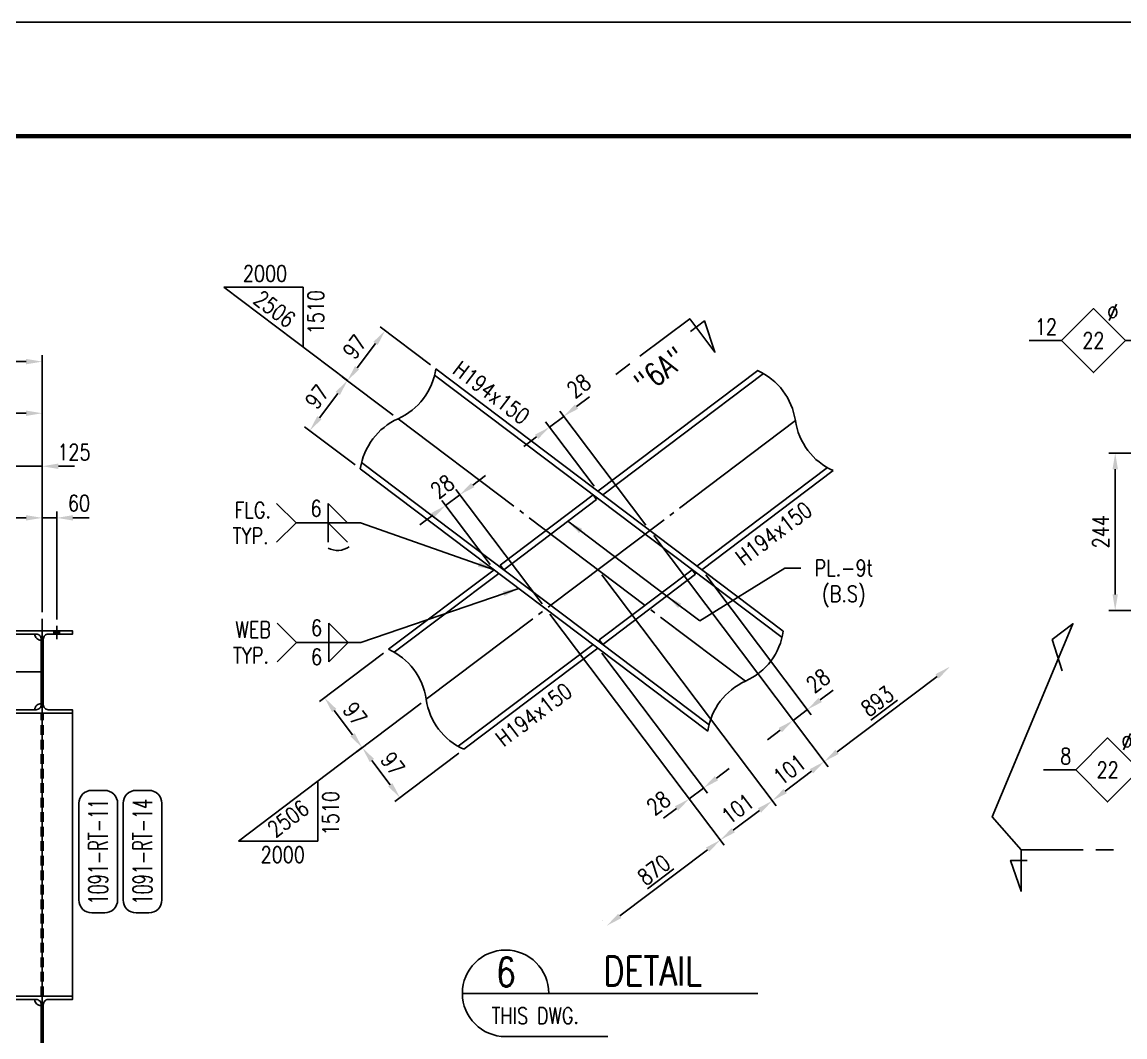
# Model space of a CAD drawing. Header units: millimetres. Extents: x 0 to 232280, y -26939 to 23794.
# Drawn here: x 68968 to 75805, y -9436 to -3145 of the extents above; entities that cross this region are included whole.
import ezdxf
from ezdxf.enums import TextEntityAlignment as Align

# ---------------------------------------------------------------- set-up
doc = ezdxf.new("R2010")
doc.units = ezdxf.units.MM
doc.header["$LTSCALE"] = 30
doc.linetypes.add('JNK-CENTER', pattern=[34, 30, -1.5, 1, -1.5])
doc.linetypes.add('JNK-HIDDEN', pattern=[3, 2, -1])
for name, color, linetype in [('CEN-R', 1, 'JNK-CENTER'), ('CON-C', 4, 'Continuous'), ('CON-G', 3, 'Continuous'), ('CON-W', 7, 'Continuous'), ('CON-Y', 2, 'Continuous'), ('Dim-W', 7, 'Continuous'), ('HID-Y', 2, 'JNK-HIDDEN'), ('STL-OBJT', 7, 'Continuous'), ('TXT-Y', 2, 'Continuous')]:
    doc.layers.add(name, color=color, linetype=linetype)
doc.styles.add('SIMPLEX', font='simplex.shx', dxfattribs={"width": 0.8})
doc.dimstyles.new('DIM40x1.5', dxfattribs={"dimscale": 40, "dimtxt": 2.5, "dimasz": 2.5, "dimexe": 1, "dimexo": 1, "dimgap": 1, "dimtad": 1, "dimdec": 0, "dimlfac": 0.666667, "dimdsep": 46, "dimtxsty": 'SIMPLEX', "dimcen": 2.5, "dimclrd": 7, "dimclre": 7, "dimclrt": 2, "dimadec": 0, "dimazin": 2, "dimtfac": 1, "dimtdec": 0, "dimtmove": 2, "dimatfit": 2, "dimfxl": 1, "dimtfill": 1, "dimtolj": 1, "dimtzin": 0, "dimarcsym": 1})
doc.dimstyles.new('DIM40x4', dxfattribs={"dimscale": 40, "dimtxt": 2.5, "dimasz": 2.5, "dimexe": 1, "dimexo": 1, "dimgap": 1, "dimtad": 1, "dimdec": 1, "dimlfac": 0.25, "dimdsep": 46, "dimtxsty": 'SIMPLEX', "dimcen": 2.5, "dimclrd": 7, "dimclre": 7, "dimclrt": 2, "dimadec": 1, "dimazin": 2, "dimtfac": 1, "dimtdec": 1, "dimtmove": 2, "dimatfit": 3, "dimfxl": 1, "dimtfill": 1, "dimtolj": 1, "dimtzin": 0, "dimarcsym": 1})

# ---------------------------------------------------------------- blocks, each defined once
blk = doc.blocks.new('TITLE')
at = {"color": 7}
blk.add_line((841, 594.85), (0, 594.85), dxfattribs=at)
at = {"color": 7, "const_width": 0.707}
blk.add_lwpolyline([(823.32, 577.17), (27.94, 577.17)], dxfattribs=at)
blk = doc.blocks.new('BOLTHOLE')
at = {"layer": 'CON-W'}
blk.add_line((25.7, 0), (9.9, 0), dxfattribs=at)
blk.add_lwpolyline([(0, 0), (4.95, 4.95), (9.9, 0), (4.95, -4.95)], close=True, dxfattribs=at)
at = {"layer": 'CON-Y', "style": 'SIMPLEX', "width": 0.8}
for s, p in [('%%C', (8.81, 3.12)), ("HL's FOR", (24.37, 0.9))]:
    blk.add_text(s, height=2.5, dxfattribs=at).set_placement(p, align=Align.RIGHT)
blk.add_attdef('4', text='', height=2.5, dxfattribs=at).set_placement((-0.69, 0.87), align=Align.RIGHT)
blk.add_attdef('22', text='', height=2.5, dxfattribs=at).set_placement((4.95, 0), align=Align.MIDDLE_CENTER)
blk = doc.blocks.new('*D3001')
at = {"layer": 'DEFPOINTS', "color": 0, "transparency": 16777216}
for p in [(75744.8, -5817), (77395.2, -5817), (77395.2, -6793)]:
    blk.add_point(p, dxfattribs=at)
at = {"layer": 'Dim-W', "color": 7, "lineweight": -2, "transparency": 16777216}
for p, q in [((77355.2, -5817), (75704.8, -5817)), ((75744.8, -6693), (75744.8, -5917)), ((77355.2, -6793), (75704.8, -6793))]:
    blk.add_line(p, q, dxfattribs=at)
at = {"layer": 'Dim-W', "color": 7, "transparency": 16777216}
for points in [[(75728.1, -5917), (75761.5, -5917), (75744.8, -5817)], [(75728.1, -6693), (75761.5, -6693), (75744.8, -6793)]]:
    blk.add_solid(points, dxfattribs=at)
at = {"layer": 'Dim-W', "color": 2, "transparency": 16777216, "insert": (75654.8, -6305), "char_height": 100, "attachment_point": 5, "rotation": 90, "style": 'SIMPLEX', "bg_fill": 3, "box_fill_scale": 1.1, "bg_fill_color": 256, "bg_fill_true_color": 13158600, "bg_fill_transparency": 0}
blk.add_mtext('\\A1;244', dxfattribs=at)
blk = doc.blocks.new('SECMARK4')
at = {"layer": 'CON-C'}
blk.add_line((0, 0), (-2.72, 0), dxfattribs=at)
blk.add_lwpolyline([(-4.67, 0), (-14.32, 0), (-14.32, -6.45), (-15.93, -1.66), (-13.39, -1.66)], dxfattribs=at)
at = {"layer": 'CON-C', "style": 'SIMPLEX', "width": 0.8}
blk.add_attdef('TAG', text='', height=3.5, dxfattribs=at).set_placement((-7.82, -4.86), align=Align.CENTER)
blk = doc.blocks.new('A$C348C1E5A')
at = {"layer": 'Dim-W'}
h = blk.add_hatch(color=256, dxfattribs=at)
h.paths.add_polyline_path([(34, 23), (20, 23), (20, 11.5), (34, 11.5)])
h.paths.add_polyline_path([(34, 11.5), (20, 11.5), (20, 0), (34, 0)])
at = {"layer": 'CEN-R'}
blk.add_line((54, 11.5), (0, 11.5), dxfattribs=at)
at = {"layer": 'HID-Y'}
for p, q in [((34, 23), (20, 23)), ((34, 0), (20, 0))]:
    blk.add_line(p, q, dxfattribs=at)
blk = doc.blocks.new('DUCT-TAG')
at = {"layer": 'CON-G'}
blk.add_lwpolyline([(-9.49, -1), (-9.49, 1, -0.414214), (-7.49, 3), (7.49, 3, -0.414214), (9.49, 1), (9.49, -1, -0.414214), (7.49, -3), (-7.49, -3, -0.414214)], format="xyb", close=True, dxfattribs=at)
at = {"layer": 'CON-G', "style": 'SIMPLEX', "width": 1.246304}
blk.add_attdef('NAME', text='', height=3, dxfattribs=at).set_placement((-8.19, -1.5), (8.19, -1.5), align=Align.FIT)
at = {"layer": 'CON-Y', "style": 'SIMPLEX'}
blk.add_attdef('ELEVATION', text='', height=2, dxfattribs=at).set_placement((0, -6.02), align=Align.CENTER)
blk = doc.blocks.new('*D2950')
at = {"layer": 'DEFPOINTS', "color": 0, "transparency": 16777216}
for p in [(67893.3, -5570.2), (69093.3, -6843.7), (67893.3, -6918.7)]:
    blk.add_point(p, dxfattribs=at)
at = {"layer": 'Dim-W', "color": 7, "lineweight": -2, "transparency": 16777216}
for p, q in [((67893.3, -6878.7), (67893.3, -5530.2)), ((69093.3, -6803.7), (69093.3, -5530.2)), ((68993.3, -5570.2), (67993.3, -5570.2))]:
    blk.add_line(p, q, dxfattribs=at)
at = {"layer": 'Dim-W', "color": 7, "transparency": 16777216}
for points in [[(67993.3, -5553.5), (67993.3, -5586.8), (67893.3, -5570.2)], [(68993.3, -5553.5), (68993.3, -5586.8), (69093.3, -5570.2)]]:
    blk.add_solid(points, dxfattribs=at)
at = {"layer": 'Dim-W', "color": 2, "transparency": 16777216, "insert": (68493.3, -5480.2), "char_height": 100, "attachment_point": 5, "style": 'SIMPLEX', "bg_fill": 3, "box_fill_scale": 1.1, "bg_fill_color": 256, "bg_fill_true_color": 13158600, "bg_fill_transparency": 0}
blk.add_mtext('\\A1;800', dxfattribs=at)
blk = doc.blocks.new('*D2956')
at = {"layer": 'DEFPOINTS', "color": 0, "transparency": 16777216}
for p in [(68905.8, -5898.8), (69093.3, -5898.8), (69093.3, -5898.8)]:
    blk.add_point(p, dxfattribs=at)
at = {"layer": 'Dim-W', "color": 7, "lineweight": -2, "transparency": 16777216}
for p, q in [((68805.8, -5898.8), (68705.8, -5898.8)), ((68905.8, -5898.8), (69093.3, -5898.8)), ((69193.3, -5898.8), (69293.3, -5898.8))]:
    blk.add_line(p, q, dxfattribs=at)
at = {"layer": 'Dim-W', "color": 7, "transparency": 16777216}
blk.add_solid([(68805.8, -5882.1), (68805.8, -5915.4), (68905.8, -5898.8)], dxfattribs=at)
at = {"layer": 'Dim-W', "color": 2, "transparency": 16777216, "insert": (69290, -5811.1), "char_height": 100, "attachment_point": 5, "style": 'SIMPLEX', "bg_fill": 3, "box_fill_scale": 1.1, "bg_fill_color": 256, "bg_fill_true_color": 13158600, "bg_fill_transparency": 0}
blk.add_mtext('\\A1;125', dxfattribs=at)
at = {"layer": 'Dim-W', "color": 7, "transparency": 16777216}
blk.add_solid([(69193.3, -5882.1), (69193.3, -5915.4), (69093.3, -5898.8)], dxfattribs=at)
blk = doc.blocks.new('*D2957')
at = {"layer": 'DEFPOINTS', "color": 0, "transparency": 16777216}
for p in [(69183.3, -6218.8), (69093.3, -6843.7), (69183.3, -6888.7, 0)]:
    blk.add_point(p, dxfattribs=at)
at = {"layer": 'Dim-W', "color": 7, "lineweight": -2, "transparency": 16777216}
for p, q in [((68993.3, -6218.8), (68893.3, -6218.8)), ((69093.3, -6803.7), (69093.3, -6178.8)), ((69093.3, -6218.8), (69183.3, -6218.8)), ((69183.3, -6848.7), (69183.3, -6178.8)), ((69283.3, -6218.8), (69383.3, -6218.8))]:
    blk.add_line(p, q, dxfattribs=at)
at = {"layer": 'Dim-W', "color": 7, "transparency": 16777216}
blk.add_solid([(68993.3, -6202.1), (68993.3, -6235.4), (69093.3, -6218.8)], dxfattribs=at)
at = {"layer": 'Dim-W', "color": 2, "transparency": 16777216, "insert": (69321, -6127.7), "char_height": 100, "attachment_point": 5, "style": 'SIMPLEX', "bg_fill": 3, "box_fill_scale": 1.1, "bg_fill_color": 256, "bg_fill_true_color": 13158600, "bg_fill_transparency": 0}
blk.add_mtext('\\A1;60', dxfattribs=at)
at = {"layer": 'Dim-W', "color": 7, "transparency": 16777216}
blk.add_solid([(69283.3, -6202.1), (69283.3, -6235.4), (69183.3, -6218.8)], dxfattribs=at)
blk = doc.blocks.new('*D2960')
at = {"layer": 'DEFPOINTS', "color": 0, "transparency": 16777216}
for p in [(65716.8, -5250.2), (65716.8, -6843.7), (69093.3, -6843.7)]:
    blk.add_point(p, dxfattribs=at)
at = {"layer": 'Dim-W', "color": 7, "lineweight": -2, "transparency": 16777216}
for p, q in [((65716.8, -6803.7), (65716.8, -5210.2)), ((68993.3, -5250.2), (65816.8, -5250.2)), ((69093.3, -6803.7), (69093.3, -5210.2))]:
    blk.add_line(p, q, dxfattribs=at)
at = {"layer": 'Dim-W', "color": 7, "transparency": 16777216}
for points in [[(65816.8, -5233.5), (65816.8, -5266.8), (65716.8, -5250.2)], [(68993.3, -5233.5), (68993.3, -5266.8), (69093.3, -5250.2)]]:
    blk.add_solid(points, dxfattribs=at)
at = {"layer": 'Dim-W', "color": 2, "transparency": 16777216, "insert": (67405, -5160.2), "char_height": 100, "attachment_point": 5, "style": 'SIMPLEX', "bg_fill": 3, "box_fill_scale": 1.1, "bg_fill_color": 256, "bg_fill_true_color": 13158600, "bg_fill_transparency": 0}
blk.add_mtext('\\A1;2251', dxfattribs=at)
blk = doc.blocks.new('SECTITLE')
at = {"layer": 'CON-G'}
for p, q in [((-1.7, 0), (44.1, 0)), ((5, -6.7), (20.86, -6.7))]:
    blk.add_line(p, q, dxfattribs=at)
blk.add_arc((5, 0), 6.7, 0, 270, dxfattribs=at)
at = {"layer": 'CON-C', "style": 'SIMPLEX', "width": 0.8}
for tag, p in [('A', (5.06, 1.04)), ('ELEVATION', (27.83, 1.22))]:
    blk.add_attdef(tag, text='', height=4.5, dxfattribs=at).set_placement(p, align=Align.CENTER)
at = {"layer": 'CON-Y', "style": 'SIMPLEX', "width": 0.8}
blk.add_attdef('SCALE', text='', height=2.5, dxfattribs=at).set_placement((44.9, -3.72), align=Align.RIGHT)
blk.add_attdef('H0000-0000', (1.54, -4.72), '', height=2.5, dxfattribs=at)
blk = doc.blocks.new('SECMARK2')
at = {"layer": 'CON-C'}
blk.add_line((0, 0), (-2.72, 0), dxfattribs=at)
blk.add_lwpolyline([(-4.67, 0), (-14.32, 0), (-14.32, 6.51), (-15.93, 1.64), (-13.23, 1.64)], dxfattribs=at)
at = {"layer": 'CON-C', "style": 'SIMPLEX', "width": 0.8}
blk.add_attdef('TAG', (-12.98, 1.18), '', height=3.5, dxfattribs=at)
blk = doc.blocks.new('*D2924')
at = {"layer": 'DEFPOINTS', "color": 0, "transparency": 16777216}
for p in [(72537.9, -6540), (72216, -6783.1), (73619.3, -7972.3)]:
    blk.add_point(p, dxfattribs=at)
at = {"layer": 'Dim-W', "color": 7, "lineweight": -2, "transparency": 16777216}
for p, q in [((72562, -6571.9), (73643.4, -8004.3)), ((72240.1, -6815), (73321.5, -8247.4)), ((73377.2, -8155.2), (73539.5, -8032.6))]:
    blk.add_line(p, q, dxfattribs=at)
at = {"layer": 'Dim-W', "color": 7, "transparency": 16777216}
for points in [[(73529.5, -8019.3), (73549.6, -8045.9), (73619.3, -7972.3)], [(73367.1, -8141.9), (73387.2, -8168.5), (73297.4, -8215.4)]]:
    blk.add_solid(points, dxfattribs=at)
at = {"layer": 'Dim-W', "color": 2, "transparency": 16777216, "insert": (73404.1, -8022.1), "char_height": 100, "attachment_point": 5, "rotation": 37.0528, "style": 'SIMPLEX', "bg_fill": 3, "box_fill_scale": 1.1, "bg_fill_color": 256, "bg_fill_true_color": 13158600, "bg_fill_transparency": 0}
blk.add_mtext('\\A1;101', dxfattribs=at)
blk = doc.blocks.new('*D2925')
at = {"layer": 'DEFPOINTS', "color": 0, "transparency": 16777216}
for p in [(72859.9, -6296.9), (73941.3, -7729.3), (73619.3, -7972.3)]:
    blk.add_point(p, dxfattribs=at)
at = {"layer": 'Dim-W', "color": 7, "lineweight": -2, "transparency": 16777216}
for p, q in [((72884, -6328.9), (73965.4, -7761.2)), ((73699.1, -7912.1), (73861.5, -7789.5)), ((73595.2, -7940.4), (73595.2, -7940.4))]:
    blk.add_line(p, q, dxfattribs=at)
at = {"layer": 'Dim-W', "color": 7, "transparency": 16777216}
for points in [[(73851.5, -7776.2), (73871.5, -7802.8), (73941.3, -7729.3)], [(73689.1, -7898.8), (73709.2, -7925.4), (73619.3, -7972.3)]]:
    blk.add_solid(points, dxfattribs=at)
at = {"layer": 'Dim-W', "color": 2, "transparency": 16777216, "insert": (73726.1, -7779), "char_height": 100, "attachment_point": 5, "rotation": 37.0528, "style": 'SIMPLEX', "bg_fill": 3, "box_fill_scale": 1.1, "bg_fill_color": 256, "bg_fill_true_color": 13158600, "bg_fill_transparency": 0}
blk.add_mtext('\\A1;101', dxfattribs=at)
blk = doc.blocks.new('*D2926')
at = {"layer": 'DEFPOINTS', "color": 0, "transparency": 16777216}
for p in [(74720.5, -7141), (74720.5, -7141), (73941.3, -7729.3)]:
    blk.add_point(p, dxfattribs=at)
at = {"layer": 'Dim-W', "color": 7, "lineweight": -2, "transparency": 16777216}
blk.add_line((74021.1, -7669), (74640.7, -7201.2), dxfattribs=at)
at = {"layer": 'Dim-W', "color": 7, "transparency": 16777216}
for points in [[(74630.6, -7187.9), (74650.7, -7214.5), (74720.5, -7141)], [(74011.1, -7655.7), (74031.2, -7682.3), (73941.3, -7729.3)]]:
    blk.add_solid(points, dxfattribs=at)
at = {"layer": 'Dim-W', "color": 2, "transparency": 16777216, "insert": (74270.6, -7355.3), "char_height": 100, "attachment_point": 5, "rotation": 37.0528, "style": 'SIMPLEX', "bg_fill": 3, "box_fill_scale": 1.1, "bg_fill_color": 256, "bg_fill_true_color": 13158600, "bg_fill_transparency": 0}
blk.add_mtext('\\A1;{\\L893}', dxfattribs=at)
blk = doc.blocks.new('*D2927')
at = {"layer": 'DEFPOINTS', "color": 0, "transparency": 16777216}
for p in [(73297.4, -8215.4), (72593.5, -8746.8), (72593.5, -8746.8)]:
    blk.add_point(p, dxfattribs=at)
at = {"layer": 'Dim-W', "color": 7, "lineweight": -2, "transparency": 16777216}
for p, q in [((73273.3, -8183.5), (73273.3, -8183.5)), ((73217.6, -8275.7), (72673.3, -8686.6)), ((72569.4, -8714.9), (72569.4, -8714.9))]:
    blk.add_line(p, q, dxfattribs=at)
at = {"layer": 'Dim-W', "color": 7, "transparency": 16777216}
for points in [[(73207.5, -8262.4), (73227.6, -8289), (73297.4, -8215.4)], [(72663.3, -8673.3), (72683.4, -8699.9), (72593.5, -8746.8)]]:
    blk.add_solid(points, dxfattribs=at)
at = {"layer": 'Dim-W', "color": 2, "transparency": 16777216, "insert": (72885.2, -8401.3), "char_height": 100, "attachment_point": 5, "rotation": 37.0528, "style": 'SIMPLEX', "bg_fill": 3, "box_fill_scale": 1.1, "bg_fill_color": 256, "bg_fill_true_color": 13158600, "bg_fill_transparency": 0}
blk.add_mtext('\\A1;{\\L870}', dxfattribs=at)
blk = doc.blocks.new('*D2928')
at = {"layer": 'DEFPOINTS', "color": 0, "transparency": 16777216}
for p in [(73181.9, -6540), (73836.7, -7407.3), (73748.5, -7473.9)]:
    blk.add_point(p, dxfattribs=at)
at = {"layer": 'Dim-W', "color": 7, "lineweight": -2, "transparency": 16777216}
for p, q in [((73206, -6571.9), (73860.8, -7439.2)), ((73916.5, -7347.1), (73996.3, -7286.8)), ((73724.4, -7442), (73724.4, -7442)), ((73748.5, -7473.9), (73836.7, -7407.3)), ((73668.7, -7534.1), (73588.9, -7594.4))]:
    blk.add_line(p, q, dxfattribs=at)
at = {"layer": 'Dim-W', "color": 7, "transparency": 16777216}
blk.add_solid([(73658.6, -7520.8), (73678.7, -7547.4), (73748.5, -7473.9)], dxfattribs=at)
at = {"layer": 'Dim-W', "color": 2, "transparency": 16777216, "insert": (73903, -7228.1), "char_height": 100, "attachment_point": 5, "rotation": 37.0528, "style": 'SIMPLEX', "bg_fill": 3, "box_fill_scale": 1.1, "bg_fill_color": 256, "bg_fill_true_color": 13158600, "bg_fill_transparency": 0}
blk.add_mtext('\\A1;28', dxfattribs=at)
at = {"layer": 'Dim-W', "color": 7, "transparency": 16777216}
blk.add_solid([(73906.4, -7333.8), (73926.5, -7360.4), (73836.7, -7407.3)], dxfattribs=at)
blk = doc.blocks.new('*D2929')
at = {"layer": 'DEFPOINTS', "color": 0, "transparency": 16777216}
for p in [(72537.9, -7026.2), (73104.6, -7960), (73104.6, -7960)]:
    blk.add_point(p, dxfattribs=at)
at = {"layer": 'Dim-W', "color": 7, "lineweight": -2, "transparency": 16777216}
for p, q in [((72562, -7058.1), (73216.8, -7925.4)), ((73272.5, -7833.2), (73352.3, -7773)), ((73080.5, -7928.1), (73080.5, -7928.1)), ((73192.7, -7893.5), (73104.6, -7960)), ((73024.7, -8020.3), (72944.9, -8080.6))]:
    blk.add_line(p, q, dxfattribs=at)
at = {"layer": 'Dim-W', "color": 7, "transparency": 16777216}
blk.add_solid([(73262.5, -7819.9), (73282.6, -7846.5), (73192.7, -7893.5)], dxfattribs=at)
at = {"layer": 'Dim-W', "color": 2, "transparency": 16777216, "insert": (72913.6, -7986.7), "char_height": 100, "attachment_point": 5, "rotation": 37.0528, "style": 'SIMPLEX', "bg_fill": 3, "box_fill_scale": 1.1, "bg_fill_color": 256, "bg_fill_true_color": 13158600, "bg_fill_transparency": 0}
blk.add_mtext('\\A1;28', dxfattribs=at)
at = {"layer": 'Dim-W', "color": 7, "transparency": 16777216}
blk.add_solid([(73014.7, -8007), (73034.8, -8033.6), (73104.6, -7960)], dxfattribs=at)
blk = doc.blocks.new('*D2930')
at = {"layer": 'DEFPOINTS', "color": 0, "transparency": 16777216}
for p in [(71894, -6540), (72216, -6783.1)]:
    blk.add_point(p, dxfattribs=at)
at = {"layer": 'Dim-W', "color": 7, "lineweight": -2, "transparency": 16777216}
for p, q in [((71761.6, -6015.4), (71841.4, -5955.1)), ((72191.9, -6751.2), (71657.7, -6043.7)), ((71869.9, -6508.1), (71569.5, -6110.3)), ((71513.8, -6202.5), (71434, -6262.7))]:
    blk.add_line(p, q, dxfattribs=at)
at = {"layer": 'Dim-W', "color": 2, "transparency": 16777216, "insert": (71573.8, -6024.3), "char_height": 100, "attachment_point": 5, "rotation": 37.0528, "style": 'SIMPLEX', "bg_fill": 3, "box_fill_scale": 1.1, "bg_fill_color": 256, "bg_fill_true_color": 13158600, "bg_fill_transparency": 0}
blk.add_mtext('\\A1;28', dxfattribs=at)
at = {"layer": 'DEFPOINTS', "color": 0, "transparency": 16777216}
blk.add_point((71593.6, -6142.2), dxfattribs=at)
at = {"layer": 'Dim-W', "color": 7, "lineweight": -2, "transparency": 16777216}
blk.add_line((71681.8, -6075.6), (71593.6, -6142.2), dxfattribs=at)
at = {"layer": 'Dim-W', "color": 7, "transparency": 16777216}
for points in [[(71751.6, -6002.1), (71771.7, -6028.7), (71681.8, -6075.6)], [(71503.8, -6189.2), (71523.9, -6215.8), (71593.6, -6142.2)]]:
    blk.add_solid(points, dxfattribs=at)
blk = doc.blocks.new('*D2931')
at = {"layer": 'DEFPOINTS', "color": 0, "transparency": 16777216}
for p in [(72237.6, -5656), (72537.9, -6053.9), (72859.9, -6296.9)]:
    blk.add_point(p, dxfattribs=at)
at = {"layer": 'Dim-W', "color": 7, "lineweight": -2, "transparency": 16777216}
for p, q in [((72405.6, -5529.2), (72485.4, -5469)), ((72325.8, -5589.5), (72237.6, -5656)), ((72835.8, -6265), (72301.7, -5557.5)), ((72513.8, -6021.9), (72213.5, -5624.1)), ((72157.8, -5716.3), (72078, -5776.5))]:
    blk.add_line(p, q, dxfattribs=at)
at = {"layer": 'Dim-W', "color": 7, "transparency": 16777216}
blk.add_solid([(72147.7, -5703), (72167.8, -5729.6), (72237.6, -5656)], dxfattribs=at)
at = {"layer": 'Dim-W', "color": 2, "transparency": 16777216, "insert": (72419, -5400.8), "char_height": 100, "attachment_point": 5, "rotation": 37.0528, "style": 'SIMPLEX', "bg_fill": 3, "box_fill_scale": 1.1, "bg_fill_color": 256, "bg_fill_true_color": 13158600, "bg_fill_transparency": 0}
blk.add_mtext('\\A1;28', dxfattribs=at)
at = {"layer": 'Dim-W', "color": 7, "transparency": 16777216}
blk.add_solid([(72395.5, -5515.9), (72415.6, -5542.5), (72325.8, -5589.5)], dxfattribs=at)
blk = doc.blocks.new('*D2932')
at = {"layer": 'DEFPOINTS', "color": 0, "transparency": 16777216}
for p in [(70985.3, -5367.8), (71300.6, -5605.9), (71065.1, -5914.2)]:
    blk.add_point(p, dxfattribs=at)
at = {"layer": 'Dim-W', "color": 7, "lineweight": -2, "transparency": 16777216}
for p, q in [((71268.7, -5581.8), (70953.4, -5343.7)), ((70811.8, -5597.7), (70925.1, -5447.6)), ((71033.2, -5890.1), (70719.6, -5653.4))]:
    blk.add_line(p, q, dxfattribs=at)
at = {"layer": 'Dim-W', "color": 7, "transparency": 16777216}
for points in [[(70911.8, -5437.6), (70938.4, -5457.7), (70985.3, -5367.8)], [(70798.5, -5587.6), (70825.1, -5607.7), (70751.6, -5677.5)]]:
    blk.add_solid(points, dxfattribs=at)
at = {"layer": 'Dim-W', "color": 2, "transparency": 16777216, "insert": (70796.6, -5468.4), "char_height": 100, "attachment_point": 5, "rotation": 52.9472, "style": 'SIMPLEX', "bg_fill": 3, "box_fill_scale": 1.1, "bg_fill_color": 256, "bg_fill_true_color": 13158600, "bg_fill_transparency": 0}
blk.add_mtext('\\A1;97', dxfattribs=at)
blk = doc.blocks.new('*D2933')
at = {"layer": 'DEFPOINTS', "color": 0, "transparency": 16777216}
for p in [(71219.1, -5058.2), (71532.9, -5295), (70985.3, -5367.8)]:
    blk.add_point(p, dxfattribs=at)
at = {"layer": 'Dim-W', "color": 7, "lineweight": -2, "transparency": 16777216}
for p, q in [((71501, -5270.9), (71187.2, -5034.1)), ((71045.6, -5288), (71158.9, -5138))]:
    blk.add_line(p, q, dxfattribs=at)
at = {"layer": 'Dim-W', "color": 7, "transparency": 16777216}
for points in [[(71145.6, -5127.9), (71172.2, -5148), (71219.1, -5058.2)], [(71032.3, -5278), (71058.9, -5298), (70985.3, -5367.8)]]:
    blk.add_solid(points, dxfattribs=at)
at = {"layer": 'Dim-W', "color": 2, "transparency": 16777216, "insert": (71030.4, -5158.8), "char_height": 100, "attachment_point": 5, "rotation": 52.9472, "style": 'SIMPLEX', "bg_fill": 3, "box_fill_scale": 1.1, "bg_fill_color": 256, "bg_fill_true_color": 13158600, "bg_fill_transparency": 0}
blk.add_mtext('\\A1;97', dxfattribs=at)
blk = doc.blocks.new('*D2934')
at = {"layer": 'DEFPOINTS', "color": 0, "transparency": 16777216}
for p in [(71240.3, -7033.5), (71473.8, -7343.4), (71076.9, -7643.1)]:
    blk.add_point(p, dxfattribs=at)
at = {"layer": 'Dim-W', "color": 7, "lineweight": -2, "transparency": 16777216}
for p, q in [((71208.4, -7057.6), (70811.2, -7357.5)), ((71441.9, -7367.5), (71045, -7667.2)), ((70903.4, -7413.2), (71016.7, -7563.3))]:
    blk.add_line(p, q, dxfattribs=at)
at = {"layer": 'Dim-W', "color": 7, "transparency": 16777216}
for points in [[(70916.7, -7403.2), (70890.1, -7423.3), (70843.1, -7333.4)], [(71030, -7553.2), (71003.4, -7573.3), (71076.9, -7643.1)]]:
    blk.add_solid(points, dxfattribs=at)
at = {"layer": 'Dim-W', "color": 2, "transparency": 16777216, "insert": (71031.9, -7434), "char_height": 100, "attachment_point": 5, "rotation": 307.0528, "style": 'SIMPLEX', "bg_fill": 3, "box_fill_scale": 1.1, "bg_fill_color": 256, "bg_fill_true_color": 13158600, "bg_fill_transparency": 0}
blk.add_mtext('\\A1;97', dxfattribs=at)
blk = doc.blocks.new('*D2935')
at = {"layer": 'DEFPOINTS', "color": 0, "transparency": 16777216}
for p in [(71076.9, -7643.1), (71707.7, -7653), (71310.7, -7952.7)]:
    blk.add_point(p, dxfattribs=at)
at = {"layer": 'Dim-W', "color": 7, "lineweight": -2, "transparency": 16777216}
for p, q in [((71108.8, -7619), (71108.8, -7619)), ((71137.2, -7722.9), (71250.5, -7872.9)), ((71675.8, -7677.1), (71278.8, -7976.8))]:
    blk.add_line(p, q, dxfattribs=at)
at = {"layer": 'Dim-W', "color": 7, "transparency": 16777216}
for points in [[(71150.5, -7712.8), (71123.9, -7732.9), (71076.9, -7643.1)], [(71263.8, -7862.9), (71237.2, -7883), (71310.7, -7952.7)]]:
    blk.add_solid(points, dxfattribs=at)
at = {"layer": 'Dim-W', "color": 2, "transparency": 16777216, "insert": (71265.6, -7743.7), "char_height": 100, "attachment_point": 5, "rotation": 307.0528, "style": 'SIMPLEX', "bg_fill": 3, "box_fill_scale": 1.1, "bg_fill_color": 256, "bg_fill_true_color": 13158600, "bg_fill_transparency": 0}
blk.add_mtext('\\A1;97', dxfattribs=at)

msp = doc.modelspace()

# ---------------------------------------------------------------- linework, layer by layer
for p, q in [((70866.47, -6249.86), (70866.47, -6129.86)), ((70866.47, -6129.86), (70986.47, -6249.86)), ((70869.21, -6990.56), (70869.21, -6870.56)), ((70869.21, -6870.56), (70989.21, -6990.56)), ((70869.21, -6990.56), (70869.21, -7110.56)), ((70869.21, -7110.56), (70989.21, -6990.56))]:
    msp.add_line(p, q)
msp.add_lwpolyline([(70866.47, -6369.86), (70866.47, -6249.86), (70986.47, -6369.86)])
msp.add_arc((70923.93, -6294.51), 125.85, 242.216661, 304.640076)
at = {"layer": 'CEN-R'}
for p, q in [((71298.77, -5604.45), (73453.02, -7230.92)), ((73762.14, -5615.74), (71473.81, -7343.43)), ((69093.26, -9768.69), (69093.26, -6843.69)), ((59115.26, -7173.69), (69093.26, -7173.69))]:
    msp.add_line(p, q, dxfattribs=at)
at = {"layer": 'CON-C'}
msp.add_lwpolyline([(75160.94, -8275.65), (74981.43, -8072.84), (74981.43, -8072.84), (75482.33, -6875.1), (75354.07, -6973.57), (75416.58, -7166.5)], dxfattribs=at)
at = {"layer": 'CON-G'}
for p, q in [((73687.13, -6921.5), (71532.88, -5295.04)), ((73528.67, -5305.84), (72537.93, -6053.85)), ((73564.2, -5324.13), (72567.8, -6076.41)), ((71525.19, -5334.34), (73679.45, -6960.81)), ((71072.89, -5874.97), (73227.15, -7501.44)), ((73219.34, -7540.65), (71065.09, -5914.19)), ((73960.3, -5907.19), (73151.99, -6517.47)), ((73996.04, -5925.31), (73181.86, -6540.02)), ((72508.06, -6076.41), (71932.05, -6511.29)), ((72508.06, -6076.41), (72529.75, -6105.14)), ((72529.75, -6105.14), (71953.75, -6540.02)), ((71894, -6540.02), (71240.33, -7033.54)), ((71923.87, -6562.57), (71275.86, -7051.82)), ((71953.75, -6540.02), (71932.05, -6511.29)), ((73122.11, -6540.02), (72546.11, -6974.9)), ((73122.11, -6540.02), (73143.8, -6568.75)), ((73143.8, -6568.75), (72567.8, -7003.63)), ((69086.51, -7377.69), (69086.51, -6969.69)), ((69100.01, -7377.69), (69100.01, -6969.69)), ((69280.76, -6939.69), (69280.76, -6918.69)), ((72508.06, -7003.63), (71671.96, -7634.89)), ((72537.93, -7026.19), (71707.7, -7653.01)), ((72567.8, -7003.63), (72546.11, -6974.9)), ((69093.26, -7068.69), (69093.26, -9768.69)), ((69280.76, -9204.69), (69280.76, -7407.69))]:
    msp.add_line(p, q, dxfattribs=at)
for points in [[(69280.76, -7428.69), (69280.76, -7407.69), (69130.01, -7407.69, -0.4142136), (69100.01, -7377.69), (69100.01, -6969.69, -0.4142136), (69130.01, -6939.69), (69280.76, -6939.69), (69280.76, -6918.69), (68905.76, -6918.69), (68905.76, -6939.69), (69056.51, -6939.69, -0.4142136), (69086.51, -6969.69), (69086.51, -7377.69, -0.4142136), (69056.51, -7407.69), (68905.76, -7407.69), (68905.76, -7428.69)], [(69280.76, -9693.69), (69280.76, -9672.69), (69130.01, -9672.69, -0.4142136), (69100.01, -9642.69), (69100.01, -9234.69, -0.4142136), (69130.01, -9204.69), (69280.76, -9204.69), (69280.76, -9183.69), (68905.76, -9183.69), (68905.76, -9204.69), (69056.51, -9204.69, -0.4142136), (69086.51, -9234.69), (69086.51, -9642.69, -0.4142136), (69056.51, -9672.69), (68905.76, -9672.69), (68905.76, -9693.69)]]:
    msp.add_lwpolyline(points, format="xyb", close=True, dxfattribs=at)
for centre, radius, start, end in [((69085.01, -6939.69), 37.5, 180, 272.292443), ((69085.01, -7407.69), 37.5, 87.707557, 180), ((69084.65, -9204.69), 37.43, 180, 272.292443)]:
    msp.add_arc(centre, radius, start, end, dxfattribs=at)
at = {"layer": 'CON-W'}
for p, q in [((70710.45, -4788.83), (70218.48, -4788.83)), ((70710.45, -5160.27), (70710.45, -4788.83)), ((75411.84, -5119.68), (75211.84, -5119.68)), ((70546.47, -6129.86), (70666.47, -6249.86)), ((70666.47, -6249.86), (70546.47, -6369.86)), ((70666.47, -6249.86), (71066.47, -6249.86)), ((73796.66, -6531.12), (73696.66, -6531.12)), ((70549.21, -6870.56), (70669.21, -6990.56)), ((70669.21, -6990.56), (70549.21, -7110.56)), ((70669.21, -6990.56), (71069.21, -6990.56)), ((75499.86, -7781.18), (75299.86, -7781.18)), ((70802.03, -7850.63), (70802.03, -8222.06)), ((70802.03, -8222.06), (70310.06, -8222.06))]:
    msp.add_line(p, q, dxfattribs=at)
for points in [[(71065.09, -5914.19, -0.2550891), (71299.02, -5604.34, 0.2579286), (71532.96, -5294.49)], [(73528.17, -5305.61, -0.2550891), (73762.1, -5615.46, 0.2579286), (73996.04, -5925.31)], [(73219.34, -7540.65, -0.2550891), (73453.28, -7230.8, 0.2579286), (73687.21, -6920.95)], [(71239.83, -7033.31, -0.2550891), (71473.77, -7343.16, 0.2579286), (71707.7, -7653.01)]]:
    msp.add_lwpolyline(points, format="xyb", dxfattribs=at)
at = {"layer": 'HID-Y'}
for p, q in [((69086.51, -9183.69), (69086.51, -7428.69)), ((69100.01, -9183.69), (69100.01, -7428.69))]:
    msp.add_line(p, q, dxfattribs=at)

# ---------------------------------------------------------------- block references
at = {"linetype": 'ByBlock', "xscale": 39.99999999599994, "yscale": 39.99999999599994, "zscale": 39.99999999599994}
msp.add_blockref('TITLE', (55481.35, -26939.4), dxfattribs=at)
at = {"xscale": 40, "yscale": 40, "zscale": 40}
for p, values in [((75411.84, -5119.68), {'4': '12', '22': '22'}), ((75499.86, -7781.18), {'4': '8', '22': '22'})]:
    msp.add_blockref('BOLTHOLE', p, dxfattribs=at).add_auto_attribs(values)
at = {"layer": 'CON-W'}
ref = msp.add_blockref('SECMARK2', (72649.69, -5329.79), dxfattribs=dict(at, xscale=39.99999999999996, yscale=39.99999999999996, zscale=39.99999999999996, rotation=217.0528045409015))
ref.add_attrib('TAG', '"6A"', (72831.04, -5460.85), dxfattribs={"layer": 'CON-C', "height": 140, "rotation": 37.052805, "style": 'SIMPLEX', "width": 0.8})
at = {"layer": 'CON-W', "xscale": 40, "yscale": 40, "zscale": 40}
msp.add_blockref('SECMARK4', (75733.6, -8275.65), dxfattribs=at)
at = {"layer": 'Dim-W', "xscale": -1.5, "yscale": 1.5, "zscale": 1.5, "rotation": 270}
msp.add_blockref('A$C348C1E5A', (69166.01, -6969.69, 0), dxfattribs=at)
at = {"layer": 'Dim-W'}
ref = msp.add_blockref('SECTITLE', (71765.69, -9166.14), dxfattribs=dict(at, xscale=40, yscale=40, zscale=40))
ref.add_attrib('H0000-0000', 'THIS DWG.', (71878.94, -9354.94), dxfattribs={"layer": 'CON-Y', "height": 100, "style": 'SIMPLEX', "width": 0.8})
ref.add_attrib('A', '6', dxfattribs={"layer": 'CON-C', "height": 180, "style": 'SIMPLEX', "width": 0.8}).set_placement((71968.09, -9124.54), align=Align.CENTER)
ref.add_attrib('ELEVATION', 'DETAIL', dxfattribs={"layer": 'CON-C', "height": 180, "style": 'SIMPLEX', "width": 0.8}).set_placement((72878.89, -9117.34), align=Align.CENTER)
at = {"layer": 'STL-OBJT'}
ref = msp.add_blockref('DUCT-TAG', (69440.37, -8287.79), dxfattribs=dict(at, xscale=-40, yscale=40, zscale=40, rotation=270))
ref.add_attrib('NAME', '1091-RT-11', dxfattribs={"layer": 'CON-G', "height": 120, "rotation": 90, "style": 'SIMPLEX', "width": 0.623152}).set_placement((69500.37, -8615.39), (69500.37, -7960.19), align=Align.FIT)
ref = msp.add_blockref('DUCT-TAG', (69714.93, -8287.79), dxfattribs=dict(at, xscale=-40, yscale=40, zscale=40, rotation=270))
ref.add_attrib('NAME', '1091-RT-14', dxfattribs={"layer": 'CON-G', "height": 120, "rotation": 90, "style": 'SIMPLEX', "width": 0.591031}).set_placement((69774.93, -8615.39), (69774.93, -7960.19), align=Align.FIT)

# ---------------------------------------------------------------- texts
at = {"layer": 'CON-W', "color": 2, "style": 'SIMPLEX', "width": 0.8}
for p in [(70756.47, -6209.86), (70759.21, -6950.56), (70759.21, -7130.56)]:
    msp.add_text('6', height=100, dxfattribs=at).set_placement(p)
at = {"layer": 'CON-Y', "style": 'SIMPLEX', "width": 0.8}
for p in [(70337.37, -4754.18), (70447.08, -8356.72)]:
    msp.add_text('2000', height=100, dxfattribs=at).set_placement(p)
for s, rotation, p in [('2506', 322.947195, (70394.08, -4881.47)), ('1510', 90, (70839.83, -5080.96)), ('1510', 90, (70931.41, -8186.66)), ('2506', 37.052805, (70538.39, -8204.91))]:
    msp.add_text(s, height=100, rotation=rotation, dxfattribs=at).set_placement(p)
at = {"layer": 'TXT-Y', "style": 'SIMPLEX', "width": 0.8}
for rotation, p in [(322.947195, (71847.94, -5482.18)), (37.052805, (73658.39, -6355.66)), (37.052805, (72170.79, -7478.8))]:
    msp.add_text('H194x150', height=100, rotation=rotation, dxfattribs=at).set_placement(p, align=Align.CENTER)
for s, p in [('FLG.', (70285.09, -6170.66)), ('TYP.', (70273.67, -6330.66)), ('WEB', (70291.65, -6911.36)), ('TYP.', (70276.41, -7071.36))]:
    msp.add_text(s, height=100, dxfattribs=at).set_placement(p, align=Align.MIDDLE_LEFT)
for s, p in [('PL.-9t', (74062.81, -6579.48)), ('(B.S)', (74062.81, -6739.48))]:
    msp.add_text(s, height=100, dxfattribs=at).set_placement(p, align=Align.CENTER)

# ---------------------------------------------------------------- leaders
at = {"layer": 'Dim-W'}
for points in [[(71894, -6540.02), (71066.47, -6249.86)], [(72047.81, -6656.14), (71069.21, -6990.56)]]:
    msp.add_leader(points, dimstyle='DIM40x4', override={"dimgap": 1, "dimtad": 0, "dimdec": 0, "dimtdec": 0, "dimatfit": 2}, dxfattribs=at)

# ---------------------------------------------------------------- next in the draw order: dimensions: what is measured, and where the dimension line sits
for base, p1, p2, angle, dimstyle, override, picture, middle in [((70985.34, -5367.81), (71065.09, -5914.19), (71300.64, -5605.87), 52.947195, 'DIM40x4', {"dimdec": 0, "dimtdec": 0, "dimatfit": 2}, '*D2932', (70796.62, -5468.41)), ((67893.26, -5570.17), (69093.26, -6843.69), (67893.26, -6918.69), 180, 'DIM40x1.5', {"dimtix": 1, "dimtmove": 0}, '*D2950', (68493.26, -5480.17)), ((73619.34, -7972.35), (72215.97, -6783.1), (72537.93, -6540.02), 37.052805, 'DIM40x4', {"dimdec": 0, "dimtdec": 0, "dimatfit": 2}, '*D2924', (73404.13, -8022.06)), ((71076.92, -7643.08), (71240.33, -7033.54), (71473.81, -7343.43), 307.052805, 'DIM40x4', {"dimdec": 0, "dimtdec": 0, "dimatfit": 2}, '*D2934', (71031.85, -7434.02))]:
    dim = msp.add_linear_dim(base=base, p1=p1, p2=p2, angle=angle, dimstyle=dimstyle, override=override, dxfattribs=at)
    dim.commit()
    dim.dimension.update_dxf_attribs({"geometry": picture, "text_midpoint": middle})
dim = msp.add_linear_dim(base=(75744.8, -5816.96), p1=(77395.17, -6792.96), p2=(77395.17, -5816.96), angle=90, dimstyle='DIM40x4', dxfattribs=at)
dim.commit()
dim.dimension.update_dxf_attribs({"geometry": '*D3001', "text_midpoint": (75654.8, -6304.96)})

# ---------------------------------------------------------------- next in the draw order: dimensions: what is measured, and where the dimension line sits
for base, p1, p2, angle, picture, middle in [((71219.13, -5058.16), (70985.34, -5367.81), (71532.88, -5295.04), 52.947195, '*D2933', (71030.41, -5158.76)), ((73941.3, -7729.27), (73619.34, -7972.35), (72859.89, -6296.94), 37.052805, '*D2925', (73726.09, -7778.98)), ((71310.71, -7952.74), (71076.92, -7643.08), (71707.7, -7653.01), 307.052805, '*D2935', (71265.64, -7743.68))]:
    dim = msp.add_linear_dim(base=base, p1=p1, p2=p2, angle=angle, dimstyle='DIM40x4', override={"dimdec": 0, "dimtdec": 0, "dimatfit": 2}, dxfattribs=at)
    dim.commit()
    dim.dimension.update_dxf_attribs({"geometry": picture, "text_midpoint": middle})
for base, p1, p2, picture, middle in [((69093.26, -5898.77), (68905.76, -5898.77), (69093.26, -5898.77), '*D2956', (69290.03, -5811.08)), ((69183.26, -6218.77), (69093.26, -6843.69), (69183.26, -6888.69, 0), '*D2957', (69321.02, -6127.66))]:
    dim = msp.add_linear_dim(base=base, p1=p1, p2=p2, angle=180, dimstyle='DIM40x1.5', dxfattribs=at)
    dim.commit()
    dim.dimension.update_dxf_attribs({"geometry": picture, "text_midpoint": middle, "dimtype": 160})
dim = msp.add_linear_dim(base=(71593.65, -6142.2), p1=(72215.97, -6783.1), p2=(71894, -6540.02), angle=37.052805, dimstyle='DIM40x4', override={"dimdec": 0, "dimtdec": 0, "dimatfit": 2}, dxfattribs=at)
dim.commit()
dim.dimension.update_dxf_attribs({"geometry": '*D2930', "text_midpoint": (71573.82, -6024.26), "dimtype": 160})
dim = msp.add_linear_dim(base=(72593.53, -8746.83), p1=(73297.37, -8215.43), p2=(72593.53, -8746.83), angle=37.052805, text='{\\L870}', dimstyle='DIM40x4', override={"dimdec": 0, "dimtdec": 0, "dimatfit": 2}, dxfattribs=at)
dim.commit()
dim.dimension.update_dxf_attribs({"geometry": '*D2927', "text_midpoint": (72885.2, -8401.32)})

# ---------------------------------------------------------------- next in the draw order: linework, layer by layer
at = {"layer": 'CON-W'}
for p, q in [((70985.34, -5367.81), (70218.48, -4788.83)), ((71076.92, -7643.08), (70310.06, -8222.06))]:
    msp.add_line(p, q, dxfattribs=at)

# ---------------------------------------------------------------- next in the draw order: dimensions: what is measured, and where the dimension line sits
at = {"layer": 'Dim-W'}
dim = msp.add_linear_dim(base=(65716.76, -5250.17), p1=(69093.26, -6843.69), p2=(65716.76, -6843.69), angle=180, dimstyle='DIM40x1.5', override={"dimtmove": 0}, dxfattribs=at)
dim.commit()
dim.dimension.update_dxf_attribs({"geometry": '*D2960', "text_midpoint": (67405.01, -5250.17), "dimtype": 160})
dim = msp.add_linear_dim(base=(74720.48, -7140.98), p1=(73941.3, -7729.27), p2=(74720.48, -7140.98), angle=37.052805, text='{\\L893}', dimstyle='DIM40x4', override={"dimdec": 0, "dimtdec": 0, "dimatfit": 2}, dxfattribs=at)
dim.commit()
dim.dimension.update_dxf_attribs({"geometry": '*D2926', "text_midpoint": (74270.64, -7355.32)})

# ---------------------------------------------------------------- next in the draw order: leaders
at = {"layer": 'CON-G'}
msp.add_leader([(72351.24, -6239.91), (72965.29, -6703.53)], dimstyle='DIM40x4', override={"dimgap": 1, "dimtad": 0, "dimdec": 0, "dimtdec": 0, "dimatfit": 2}, dxfattribs=at)

# ---------------------------------------------------------------- next in the draw order: dimensions: what is measured, and where the dimension line sits
at = {"layer": 'Dim-W'}
for base, p1, p2, picture, middle in [((72237.58, -5656.04), (72859.89, -6296.94), (72537.93, -6053.85), '*D2931', (72419.02, -5400.76)), ((73836.66, -7407.31), (73748.49, -7473.88), (73181.86, -6540.02), '*D2928', (73903.04, -7228.09))]:
    dim = msp.add_linear_dim(base=base, p1=p1, p2=p2, angle=37.052805, dimstyle='DIM40x4', override={"dimdec": 0, "dimtdec": 0, "dimatfit": 2}, dxfattribs=at)
    dim.commit()
    dim.dimension.update_dxf_attribs({"geometry": picture, "text_midpoint": middle, "dimtype": 160})

# ---------------------------------------------------------------- next in the draw order: dimensions: what is measured, and where the dimension line sits
dim = msp.add_linear_dim(base=(73104.56, -7960.05), p1=(72537.93, -7026.19), p2=(73104.56, -7960.05), angle=37.052805, dimstyle='DIM40x4', override={"dimdec": 0, "dimtdec": 0, "dimatfit": 2}, dxfattribs=at)
dim.commit()
dim.dimension.update_dxf_attribs({"geometry": '*D2929', "text_midpoint": (72913.57, -7986.71), "dimtype": 160})

# ---------------------------------------------------------------- next in the draw order: leaders
at = {"layer": 'CON-G'}
msp.add_leader([(72965.29, -6703.53), (73169.35, -6857.79), (73696.66, -6531.12)], dimstyle='DIM40x4', override={"dimgap": 1, "dimtad": 0, "dimdec": 0, "dimtdec": 0, "dimatfit": 2}, dxfattribs=at)

doc.saveas('drawing.dxf')
